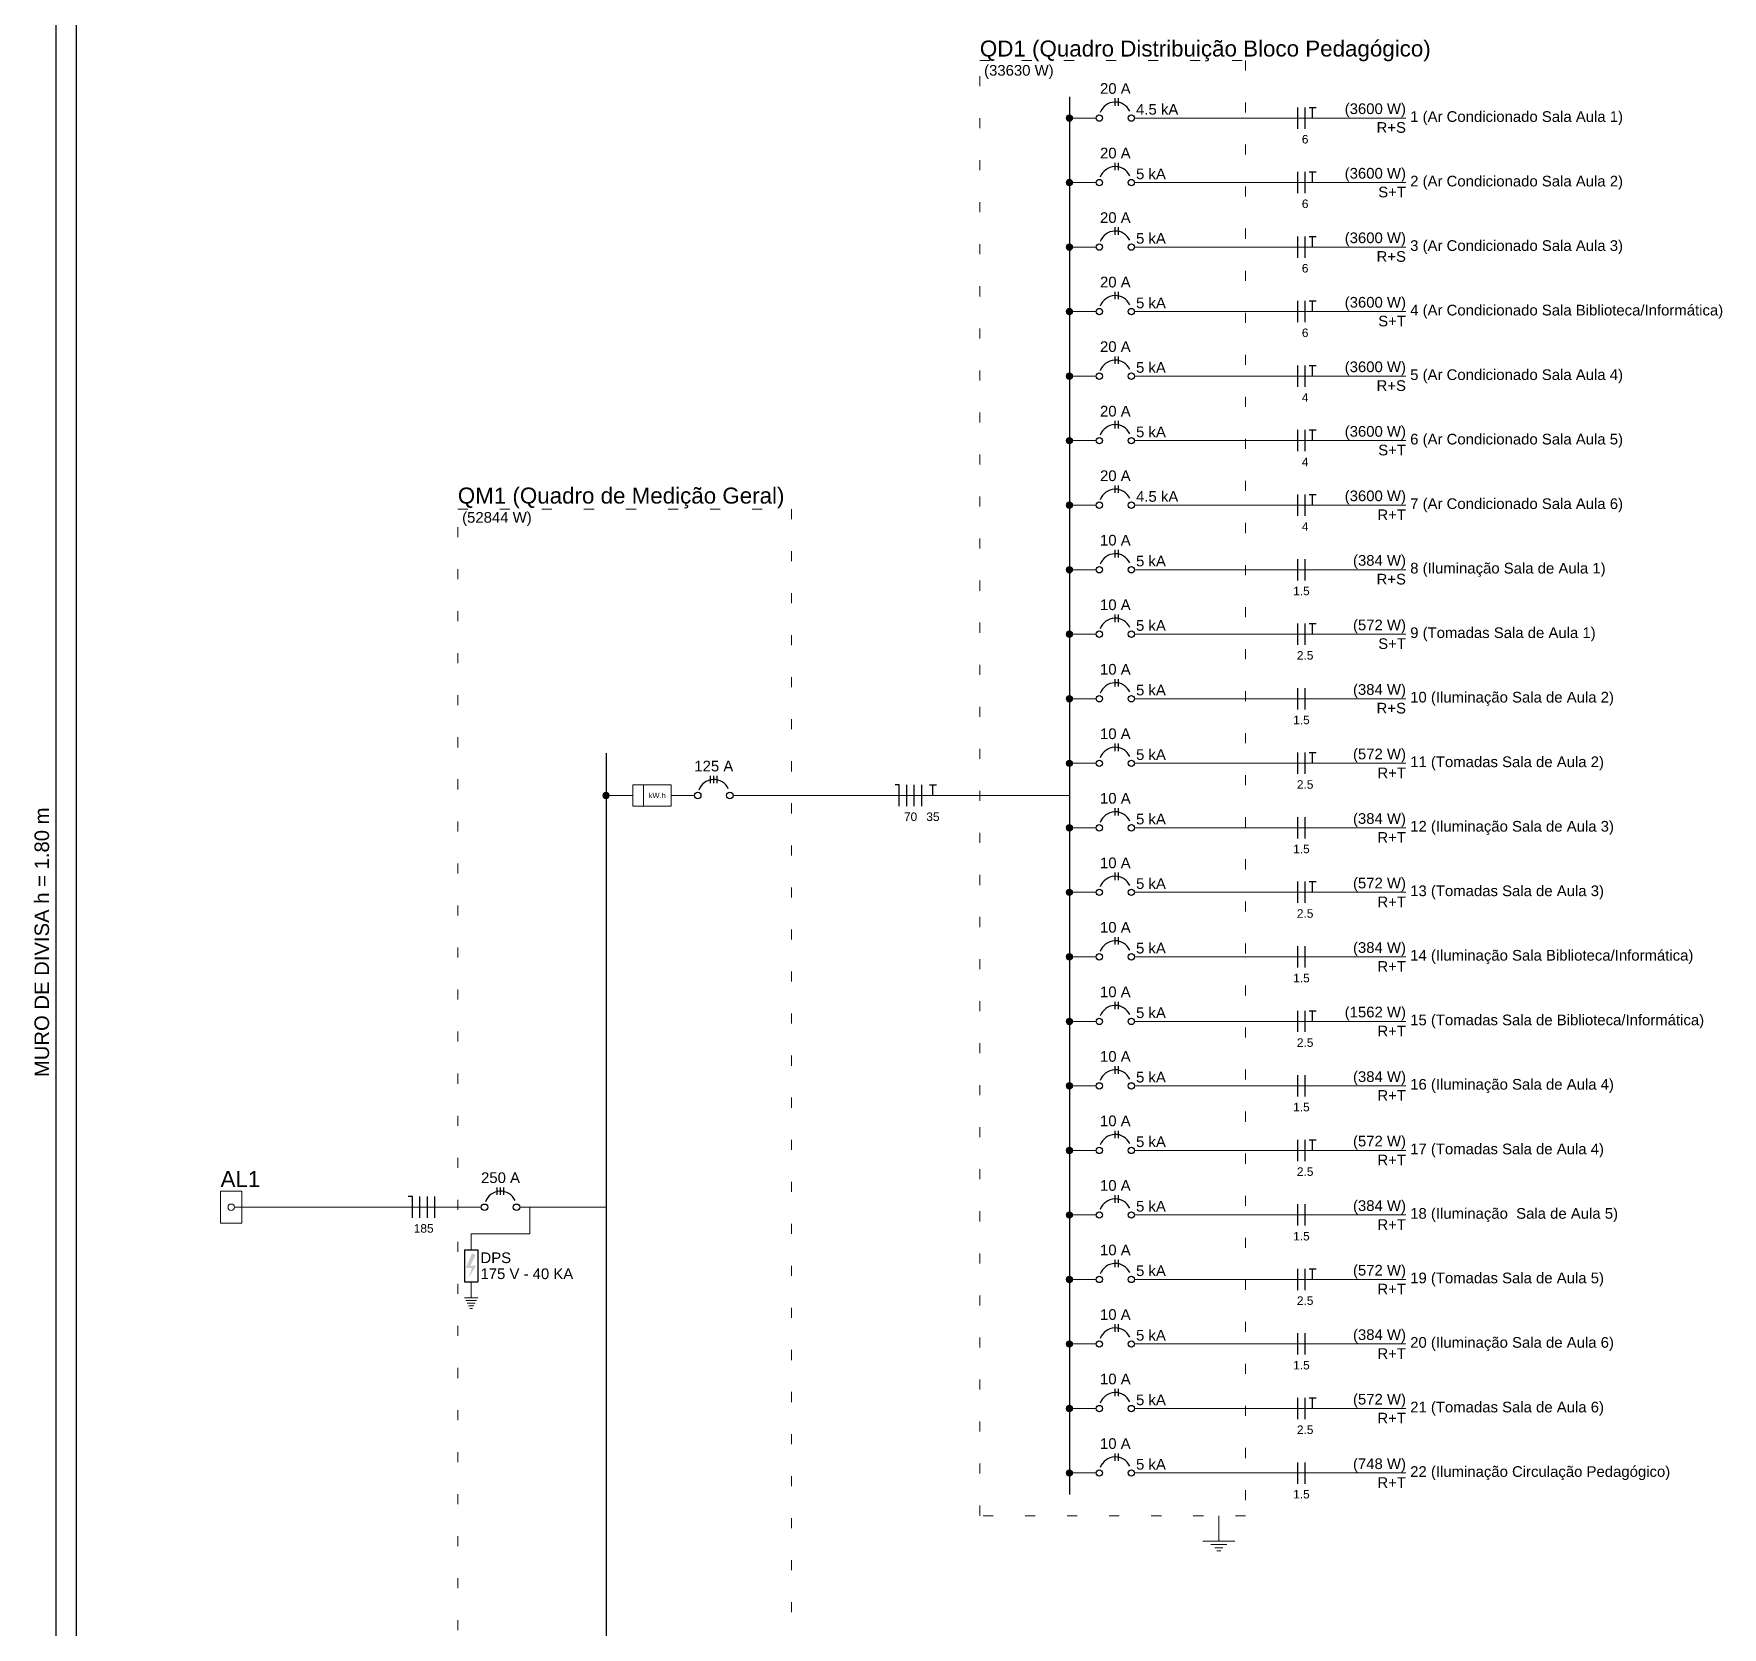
# Model space of a CAD drawing. Extents: x 175 to 700, y 53 to 250.
# Drawn here: x 324.92 to 341.69, y 192.4 to 208.22 of the extents above; entities that cross this region are included whole.
import ezdxf

# ---------------------------------------------------------------- set-up
doc = ezdxf.new("R2010")
doc.units = 0
doc.header["$LTSCALE"] = 2
doc.linetypes.add('DOT2', pattern=[3.175, 0, -3.175])
doc.layers.add('A-MURO', color=2, linetype='CONTINUOUS')
doc.layers.add('ARQ-TXT-1_075', color=2, linetype='CONTINUOUS')
for name, color, linetype, lineweight in [('DI-Barramento', 6, 'CONTINUOUS', 30), ('DI-Disjuntor', 1, 'CONTINUOUS', 30), ('DI-Fios', 3, 'CONTINUOUS', 30), ('DI-Linhas do diagrama', 9, 'CONTINUOUS', 20), ('DI-Pontilhado', 7, 'CONTINUOUS', 20), ('DI-Textos do diagrama', 7, 'CONTINUOUS', 20), ('DI-Título do diagrama', 3, 'CONTINUOUS', 30)]:
    doc.layers.add(name, color=color, linetype=linetype, lineweight=lineweight)
doc.styles.add('Arial', font='arial.ttf')
doc.styles.add('ESC-50-A20', font='arial.ttf', dxfattribs={"height": 0.1})

msp = doc.modelspace()

# ---------------------------------------------------------------- hatches: boundary and pattern name
at = {"layer": 'DI-Textos do diagrama', "linetype": 'Continuous'}
msp.add_hatch(color=256, dxfattribs=at).paths.add_polyline_path([(329.275, 196.111), (329.313, 196.095), (329.26, 195.99), (329.318, 195.99), (329.238, 195.863), (329.275, 195.965), (329.215, 195.965), (329.275, 196.111)])

# ---------------------------------------------------------------- linework, layer by layer
at = {"layer": 'A-MURO', "color": 251}
for p, q in [((325.148, 172.31), (325.148, 222.31)), ((325.348, 172.31), (325.348, 222.11))]:
    msp.add_line(p, q, dxfattribs=at)
at = {"layer": 'DI-Barramento', "linetype": 'Continuous'}
for p, q in [((335.208, 207.596), (335.208, 193.718)), ((330.607, 201.078), (330.607, 181.725))]:
    msp.add_line(p, q, dxfattribs=at)
at = {"layer": 'DI-Disjuntor', "linetype": 'Continuous'}
for p, q in [((335.664, 207.506), (335.664, 207.58)), ((335.696, 207.506), (335.696, 207.58)), ((335.664, 206.865), (335.664, 206.939)), ((335.696, 206.865), (335.696, 206.939)), ((335.664, 206.225), (335.664, 206.299)), ((335.696, 206.225), (335.696, 206.299)), ((335.664, 205.584), (335.664, 205.658)), ((335.696, 205.584), (335.696, 205.658)), ((335.664, 204.943), (335.664, 205.017)), ((335.696, 204.943), (335.696, 205.017)), ((335.664, 204.302), (335.664, 204.377)), ((335.696, 204.302), (335.696, 204.377)), ((335.664, 203.662), (335.664, 203.736)), ((335.696, 203.662), (335.696, 203.736)), ((335.664, 203.021), (335.664, 203.095)), ((335.696, 203.021), (335.696, 203.095)), ((335.664, 202.38), (335.664, 202.454)), ((335.696, 202.38), (335.696, 202.454)), ((335.664, 201.74), (335.664, 201.814)), ((335.696, 201.74), (335.696, 201.814)), ((335.664, 201.099), (335.664, 201.173)), ((335.696, 201.099), (335.696, 201.173)), ((331.645, 200.779), (331.645, 200.853)), ((331.677, 200.779), (331.677, 200.853)), ((331.709, 200.779), (331.709, 200.853)), ((335.664, 200.458), (335.664, 200.532)), ((335.696, 200.458), (335.696, 200.532)), ((335.664, 199.818), (335.664, 199.892)), ((335.696, 199.818), (335.696, 199.892)), ((335.664, 199.177), (335.664, 199.251)), ((335.696, 199.177), (335.696, 199.251)), ((335.664, 198.536), (335.664, 198.61)), ((335.696, 198.536), (335.696, 198.61)), ((335.664, 197.895), (335.664, 197.97)), ((335.696, 197.895), (335.696, 197.97)), ((335.664, 197.255), (335.664, 197.329)), ((335.696, 197.255), (335.696, 197.329)), ((329.527, 196.691), (329.527, 196.765)), ((329.559, 196.691), (329.559, 196.765)), ((329.591, 196.691), (329.591, 196.765)), ((335.664, 196.614), (335.664, 196.688)), ((335.696, 196.614), (335.696, 196.688)), ((329.201, 196.146), (329.334, 196.146)), ((329.201, 196.146), (329.201, 195.828)), ((329.334, 196.146), (329.334, 195.828)), ((335.664, 195.973), (335.664, 196.048)), ((335.696, 195.973), (335.696, 196.048)), ((329.201, 195.828), (329.334, 195.828)), ((335.664, 195.333), (335.664, 195.407)), ((335.696, 195.333), (335.696, 195.407)), ((335.664, 194.692), (335.664, 194.766)), ((335.696, 194.692), (335.696, 194.766)), ((335.664, 194.051), (335.664, 194.125)), ((335.696, 194.051), (335.696, 194.125))]:
    msp.add_line(p, q, dxfattribs=at)
for centre in [(335.505, 207.384), (335.823, 207.384), (335.505, 206.743), (335.823, 206.743), (335.505, 206.103), (335.823, 206.103), (335.505, 205.462), (335.823, 205.462), (335.505, 204.821), (335.823, 204.821), (335.505, 204.181), (335.823, 204.181), (335.505, 203.54), (335.823, 203.54), (335.505, 202.899), (335.823, 202.899), (335.505, 202.259), (335.823, 202.259), (335.505, 201.618), (335.823, 201.618), (335.505, 200.977), (335.823, 200.977), (331.518, 200.657), (331.836, 200.657), (335.505, 200.336), (335.823, 200.336), (335.505, 199.696), (335.823, 199.696), (335.505, 199.055), (335.823, 199.055), (335.505, 198.414), (335.823, 198.414), (335.505, 197.774), (335.823, 197.774), (335.505, 197.133), (335.823, 197.133), (329.4, 196.569), (329.718, 196.569), (335.505, 196.492), (335.823, 196.492), (335.505, 195.852), (335.823, 195.852), (335.505, 195.211), (335.823, 195.211), (335.505, 194.57), (335.823, 194.57), (335.505, 193.93), (335.823, 193.93)]:
    msp.add_circle(centre, 0.0318, dxfattribs=at)
for centre in [(335.664, 207.384), (335.664, 206.743), (335.664, 206.103), (335.664, 205.462), (335.664, 204.821), (335.664, 204.181), (335.664, 203.54), (335.664, 202.899), (335.664, 202.259), (335.664, 201.618), (335.664, 200.977), (331.677, 200.657), (335.664, 200.336), (335.664, 199.696), (335.664, 199.055), (335.664, 198.414), (335.664, 197.774), (335.664, 197.133), (329.559, 196.569), (335.664, 196.492), (335.664, 195.852), (335.664, 195.211), (335.664, 194.57), (335.664, 193.93)]:
    msp.add_arc(centre, 0.159, 25, 160, dxfattribs=at)
at = {"layer": 'DI-Fios', "linetype": 'Continuous'}
for p, q in [((337.475, 207.278), (337.475, 207.49)), ((337.549, 207.278), (337.549, 207.49)), ((337.589, 207.49), (337.657, 207.49)), ((337.623, 207.384), (337.623, 207.49)), ((337.475, 206.638), (337.475, 206.849)), ((337.549, 206.638), (337.549, 206.849)), ((337.589, 206.849), (337.657, 206.849)), ((337.623, 206.743), (337.623, 206.849)), ((337.475, 205.997), (337.475, 206.209)), ((337.549, 205.997), (337.549, 206.209)), ((337.589, 206.209), (337.657, 206.209)), ((337.623, 206.103), (337.623, 206.209)), ((337.475, 205.356), (337.475, 205.568)), ((337.549, 205.356), (337.549, 205.568)), ((337.589, 205.568), (337.657, 205.568)), ((337.623, 205.462), (337.623, 205.568)), ((337.475, 204.715), (337.475, 204.927)), ((337.549, 204.715), (337.549, 204.927)), ((337.589, 204.927), (337.657, 204.927)), ((337.623, 204.821), (337.623, 204.927)), ((337.475, 204.075), (337.475, 204.287)), ((337.549, 204.075), (337.549, 204.287)), ((337.589, 204.287), (337.657, 204.287)), ((337.623, 204.181), (337.623, 204.287)), ((337.475, 203.434), (337.475, 203.646)), ((337.549, 203.434), (337.549, 203.646)), ((337.589, 203.646), (337.657, 203.646)), ((337.623, 203.54), (337.623, 203.646)), ((337.475, 202.793), (337.475, 203.005)), ((337.549, 202.793), (337.549, 203.005)), ((337.475, 202.153), (337.475, 202.364)), ((337.549, 202.153), (337.549, 202.364)), ((337.589, 202.364), (337.657, 202.364)), ((337.623, 202.259), (337.623, 202.364)), ((337.475, 201.512), (337.475, 201.724)), ((337.549, 201.512), (337.549, 201.724)), ((337.475, 200.871), (337.475, 201.083)), ((337.549, 200.871), (337.549, 201.083)), ((337.589, 201.083), (337.657, 201.083)), ((337.623, 200.977), (337.623, 201.083)), ((333.519, 200.763), (333.477, 200.763)), ((333.519, 200.551), (333.519, 200.763)), ((333.594, 200.551), (333.594, 200.763)), ((333.668, 200.551), (333.668, 200.763)), ((333.742, 200.551), (333.742, 200.763)), ((333.819, 200.763), (333.887, 200.763)), ((333.853, 200.657), (333.853, 200.763)), ((337.475, 200.231), (337.475, 200.442)), ((337.549, 200.231), (337.549, 200.442)), ((337.475, 199.59), (337.475, 199.802)), ((337.549, 199.59), (337.549, 199.802)), ((337.589, 199.802), (337.657, 199.802)), ((337.623, 199.696), (337.623, 199.802)), ((337.475, 198.949), (337.475, 199.161)), ((337.549, 198.949), (337.549, 199.161)), ((337.475, 198.309), (337.475, 198.52)), ((337.549, 198.309), (337.549, 198.52)), ((337.589, 198.52), (337.657, 198.52)), ((337.623, 198.414), (337.623, 198.52)), ((337.475, 197.668), (337.475, 197.88)), ((337.549, 197.668), (337.549, 197.88)), ((337.475, 197.027), (337.475, 197.239)), ((337.549, 197.027), (337.549, 197.239)), ((337.589, 197.239), (337.657, 197.239)), ((337.623, 197.133), (337.623, 197.239)), ((328.685, 196.675), (328.643, 196.675)), ((328.685, 196.463), (328.685, 196.675)), ((328.759, 196.463), (328.759, 196.675)), ((328.833, 196.463), (328.833, 196.675)), ((328.907, 196.463), (328.907, 196.675)), ((337.475, 196.386), (337.475, 196.598)), ((337.549, 196.386), (337.549, 196.598)), ((337.475, 195.746), (337.475, 195.958)), ((337.549, 195.746), (337.549, 195.958)), ((337.589, 195.958), (337.657, 195.958)), ((337.623, 195.852), (337.623, 195.958)), ((337.475, 195.105), (337.475, 195.317)), ((337.549, 195.105), (337.549, 195.317)), ((337.475, 194.464), (337.475, 194.676)), ((337.549, 194.464), (337.549, 194.676)), ((337.589, 194.676), (337.657, 194.676)), ((337.623, 194.57), (337.623, 194.676)), ((337.475, 193.824), (337.475, 194.035)), ((337.549, 193.824), (337.549, 194.035))]:
    msp.add_line(p, q, dxfattribs=at)
at = {"layer": 'DI-Linhas do diagrama', "linetype": 'Continuous'}
for p, q in [((335.24, 207.384), (335.473, 207.384)), ((335.854, 207.384), (338.55, 207.384)), ((335.24, 206.743), (335.473, 206.743)), ((335.854, 206.743), (338.55, 206.743)), ((335.24, 206.103), (335.473, 206.103)), ((335.854, 206.103), (338.55, 206.103)), ((335.24, 205.462), (335.473, 205.462)), ((335.854, 205.462), (338.55, 205.462)), ((335.24, 204.821), (335.473, 204.821)), ((335.854, 204.821), (338.55, 204.821)), ((335.24, 204.181), (335.473, 204.181)), ((335.854, 204.181), (338.55, 204.181)), ((335.24, 203.54), (335.473, 203.54)), ((335.854, 203.54), (338.55, 203.54)), ((335.24, 202.899), (335.473, 202.899)), ((335.854, 202.899), (338.55, 202.899)), ((335.24, 202.259), (335.473, 202.259)), ((335.854, 202.259), (338.55, 202.259)), ((335.24, 201.618), (335.473, 201.618)), ((335.854, 201.618), (338.55, 201.618)), ((335.24, 200.977), (335.473, 200.977)), ((335.854, 200.977), (338.55, 200.977)), ((330.978, 200.551), (330.978, 200.763)), ((330.639, 200.657), (330.872, 200.657)), ((331.253, 200.657), (331.486, 200.657)), ((331.867, 200.657), (335.208, 200.657)), ((335.24, 200.336), (335.473, 200.336)), ((335.854, 200.336), (338.55, 200.336)), ((335.24, 199.696), (335.473, 199.696)), ((335.854, 199.696), (338.55, 199.696)), ((335.24, 199.055), (335.473, 199.055)), ((335.854, 199.055), (338.55, 199.055)), ((335.24, 198.414), (335.473, 198.414)), ((335.854, 198.414), (338.55, 198.414)), ((335.24, 197.774), (335.473, 197.774)), ((335.854, 197.774), (338.55, 197.774)), ((335.24, 197.133), (335.473, 197.133)), ((335.854, 197.133), (338.55, 197.133)), ((326.991, 196.728), (326.779, 196.728)), ((326.779, 196.728), (326.779, 196.41)), ((326.991, 196.41), (326.991, 196.728)), ((326.917, 196.569), (326.991, 196.569)), ((326.991, 196.569), (327.033, 196.569)), ((327.033, 196.569), (327.097, 196.569)), ((327.065, 196.569), (329.368, 196.569)), ((329.749, 196.569), (329.982, 196.569)), ((329.85, 196.569), (329.85, 196.304)), ((329.982, 196.569), (330.607, 196.569)), ((326.779, 196.41), (326.991, 196.41)), ((335.24, 196.492), (335.473, 196.492)), ((335.854, 196.492), (338.55, 196.492)), ((329.85, 196.304), (329.268, 196.304)), ((329.268, 196.304), (329.268, 196.146)), ((335.24, 195.852), (335.473, 195.852)), ((335.854, 195.852), (338.55, 195.852)), ((329.201, 195.669), (329.334, 195.669)), ((329.268, 195.828), (329.268, 195.669)), ((329.215, 195.643), (329.32, 195.643)), ((329.228, 195.616), (329.307, 195.616)), ((329.241, 195.59), (329.294, 195.59)), ((329.254, 195.563), (329.281, 195.563)), ((335.24, 195.211), (335.473, 195.211)), ((335.854, 195.211), (338.55, 195.211)), ((335.24, 194.57), (335.473, 194.57)), ((335.854, 194.57), (338.55, 194.57)), ((335.24, 193.93), (335.473, 193.93)), ((335.854, 193.93), (338.55, 193.93))]:
    msp.add_line(p, q, dxfattribs=at)
at = {"layer": 'DI-Linhas do diagrama', "linetype": 'Continuous', "const_width": 0.0318}
for points in [[(335.224, 207.384, 1), (335.192, 207.384, 1)], [(335.224, 206.743, 1), (335.192, 206.743, 1)], [(335.224, 206.103, 1), (335.192, 206.103, 1)], [(335.224, 205.462, 1), (335.192, 205.462, 1)], [(335.224, 204.821, 1), (335.192, 204.821, 1)], [(335.224, 204.181, 1), (335.192, 204.181, 1)], [(335.224, 203.54, 1), (335.192, 203.54, 1)], [(335.224, 202.899, 1), (335.192, 202.899, 1)], [(335.224, 202.259, 1), (335.192, 202.259, 1)], [(335.224, 201.618, 1), (335.192, 201.618, 1)], [(335.224, 200.977, 1), (335.192, 200.977, 1)], [(330.623, 200.657, 1), (330.591, 200.657, 1)], [(335.224, 200.336, 1), (335.192, 200.336, 1)], [(335.224, 199.696, 1), (335.192, 199.696, 1)], [(335.224, 199.055, 1), (335.192, 199.055, 1)], [(335.224, 198.414, 1), (335.192, 198.414, 1)], [(335.224, 197.774, 1), (335.192, 197.774, 1)], [(335.224, 197.133, 1), (335.192, 197.133, 1)], [(335.224, 196.492, 1), (335.192, 196.492, 1)], [(335.224, 195.852, 1), (335.192, 195.852, 1)], [(335.224, 195.211, 1), (335.192, 195.211, 1)], [(335.224, 194.57, 1), (335.192, 194.57, 1)], [(335.224, 193.93, 1), (335.192, 193.93, 1)]]:
    msp.add_lwpolyline(points, format="xyb", close=True, dxfattribs=at)
at = {"layer": 'DI-Linhas do diagrama', "linetype": 'Continuous'}
msp.add_lwpolyline([(330.872, 200.551), (330.872, 200.763), (331.253, 200.763), (331.253, 200.551), (330.872, 200.551)], close=True, dxfattribs=at)
for centre in [(335.208, 207.384), (335.208, 206.743), (335.208, 206.103), (335.208, 205.462), (335.208, 204.821), (335.208, 204.181), (335.208, 203.54), (335.208, 202.899), (335.208, 202.259), (335.208, 201.618), (335.208, 200.977), (330.607, 200.657), (335.208, 200.336), (335.208, 199.696), (335.208, 199.055), (335.208, 198.414), (335.208, 197.774), (335.208, 197.133), (326.885, 196.569), (335.208, 196.492), (335.208, 195.852), (335.208, 195.211), (335.208, 194.57), (335.208, 193.93)]:
    msp.add_circle(centre, 0.0318, dxfattribs=at)
at = {"layer": 'DI-Pontilhado', "linetype": 'DOT2', "ltscale": 0.05}
for points in [[(334.319, 193.506), (334.319, 207.956), (336.956, 207.956), (336.956, 193.506), (334.319, 193.506)], [(329.135, 181.513), (329.135, 203.502), (332.45, 203.502), (332.45, 181.513), (329.135, 181.513)]]:
    msp.add_lwpolyline(points, close=True, dxfattribs=at)
at = {"layer": 'DI-Textos do diagrama', "linetype": 'Continuous'}
for p, q in [((336.692, 193.506), (336.692, 193.252)), ((336.533, 193.252), (336.851, 193.252)), ((336.613, 193.22), (336.772, 193.22)), ((336.652, 193.188), (336.732, 193.188)), ((336.672, 193.156), (336.712, 193.156))]:
    msp.add_line(p, q, dxfattribs=at)

# ---------------------------------------------------------------- texts
at = {"layer": 'ARQ-TXT-1_075', "color": 251, "style": 'ESC-50-A20'}
msp.add_text('MURO DE DIVISA h = 1.80 m', height=0.144, rotation=90, dxfattribs=at).set_placement((325.076, 197.861))
at = {"layer": 'DI-Linhas do diagrama', "char_height": 0.1059, "attachment_point": 7, "line_spacing_factor": 0.798, "style": 'Arial'}
for s, insert, width in [('DPS', (329.36, 196.013), 0.38124), ('175 V - 40 KA', (329.36, 195.854), 1.65204)]:
    msp.add_mtext(s, dxfattribs=dict(at, insert=insert, width=width))
at = {"layer": 'DI-Textos do diagrama', "line_spacing_factor": 0.798, "style": 'Arial'}
for s, insert, char_height, width, attachment_point in [('(33630 W)', (334.361, 207.773), 0.1059, 1.14372, 7), ('20 A', (335.664, 207.623), 0.1059, 0.50832, 8), ('4.5 kA', (335.87, 207.416), 0.1059, 0.76248, 7), ('(3600 W)', (338.55, 207.392), 0.1059, 1.01664, 9), ('1 (Ar Condicionado Sala Aula 1)', (338.592, 207.314), 0.1059, 3.93948, 7), ('R+S', (338.55, 207.236), 0.1059, 0.38124, 9), ('20 A', (335.664, 206.982), 0.1059, 0.50832, 8), ('6', (337.549, 207.13), 0.0847, 0.10166, 8), ('(3600 W)', (338.55, 206.751), 0.1059, 1.01664, 9), ('5 kA', (335.87, 206.775), 0.1059, 0.50832, 7), ('2 (Ar Condicionado Sala Aula 2)', (338.592, 206.673), 0.1059, 3.93948, 7), ('6', (337.549, 206.489), 0.0847, 0.10166, 8), ('S+T', (338.55, 206.595), 0.1059, 0.38124, 9), ('20 A', (335.664, 206.341), 0.1059, 0.50832, 8), ('5 kA', (335.87, 206.135), 0.1059, 0.50832, 7), ('(3600 W)', (338.55, 206.11), 0.1059, 1.01664, 9), ('R+S', (338.55, 205.955), 0.1059, 0.38124, 9), ('3 (Ar Condicionado Sala Aula 3)', (338.592, 206.033), 0.1059, 3.93948, 7), ('6', (337.549, 205.849), 0.0847, 0.10166, 8), ('20 A', (335.664, 205.701), 0.1059, 0.50832, 8), ('5 kA', (335.87, 205.494), 0.1059, 0.50832, 7), ('(3600 W)', (338.55, 205.47), 0.1059, 1.01664, 9), ('S+T', (338.55, 205.314), 0.1059, 0.38124, 9), ('4 (Ar Condicionado Sala Biblioteca/Informática)', (338.592, 205.392), 0.1059, 5.97276, 7), ('6', (337.549, 205.208), 0.0847, 0.10166, 8), ('20 A', (335.664, 205.06), 0.1059, 0.50832, 8), ('5 kA', (335.87, 204.853), 0.1059, 0.50832, 7), ('(3600 W)', (338.55, 204.829), 0.1059, 1.01664, 9), ('5 (Ar Condicionado Sala Aula 4)', (338.592, 204.751), 0.1059, 3.93948, 7), ('R+S', (338.55, 204.673), 0.1059, 0.38124, 9), ('4', (337.549, 204.567), 0.0847, 0.10166, 8), ('20 A', (335.664, 204.419), 0.1059, 0.50832, 8), ('5 kA', (335.87, 204.213), 0.1059, 0.50832, 7), ('(3600 W)', (338.55, 204.188), 0.1059, 1.01664, 9), ('6 (Ar Condicionado Sala Aula 5)', (338.592, 204.111), 0.1059, 3.93948, 7), ('S+T', (338.55, 204.033), 0.1059, 0.38124, 9), ('20 A', (335.664, 203.778), 0.1059, 0.50832, 8), ('4', (337.549, 203.927), 0.0847, 0.10166, 8), ('4.5 kA', (335.87, 203.572), 0.1059, 0.76248, 7), ('(3600 W)', (338.55, 203.548), 0.1059, 1.01664, 9), ('7 (Ar Condicionado Sala Aula 6)', (338.592, 203.47), 0.1059, 3.93948, 7), ('(52844 W)', (329.178, 203.334), 0.1059, 1.14372, 7), ('R+T', (338.55, 203.392), 0.1059, 0.38124, 9), ('10 A', (335.664, 203.138), 0.1059, 0.50832, 8), ('4', (337.549, 203.286), 0.0847, 0.10166, 8), ('5 kA', (335.87, 202.931), 0.1059, 0.50832, 7), ('(384 W)', (338.55, 202.907), 0.1059, 0.88956, 9), ('8 (Iluminação Sala de Aula 1)', (338.592, 202.829), 0.1059, 3.68532, 7), ('1.5', (337.512, 202.645), 0.0847, 0.30499, 8), ('R+S', (338.55, 202.751), 0.1059, 0.38124, 9), ('10 A', (335.664, 202.497), 0.1059, 0.50832, 8), ('5 kA', (335.87, 202.291), 0.1059, 0.50832, 7), ('(572 W)', (338.55, 202.266), 0.1059, 0.88956, 9), ('S+T', (338.55, 202.111), 0.1059, 0.38124, 9), ('9 (Tomadas Sala de Aula 1)', (338.592, 202.189), 0.1059, 3.30408, 7), ('2.5', (337.549, 202.005), 0.0847, 0.30499, 8), ('10 A', (335.664, 201.856), 0.1059, 0.50832, 8), ('5 kA', (335.87, 201.65), 0.1059, 0.50832, 7), ('(384 W)', (338.55, 201.625), 0.1059, 0.88956, 9), ('R+S', (338.55, 201.47), 0.1059, 0.38124, 9), ('10 (Iluminação Sala de Aula 2)', (338.592, 201.548), 0.1059, 3.8124, 7), ('1.5', (337.512, 201.364), 0.0847, 0.30499, 8), ('10 A', (335.664, 201.216), 0.1059, 0.50832, 8), ('5 kA', (335.87, 201.009), 0.1059, 0.50832, 7), ('(572 W)', (338.55, 200.985), 0.1059, 0.88956, 9), ('11 (Tomadas Sala de Aula 2)', (338.592, 200.907), 0.1059, 3.43116, 7), ('125 A', (331.677, 200.895), 0.1059, 0.6354, 8), ('R+T', (338.55, 200.829), 0.1059, 0.38124, 9), ('2.5', (337.549, 200.723), 0.0847, 0.30499, 8), ('kW.h', (331.031, 200.631), 0.0529, 0.25416, 7), ('10 A', (335.664, 200.575), 0.1059, 0.50832, 8), ('70', (333.631, 200.403), 0.0847, 0.20333, 8), ('35', (333.853, 200.403), 0.0847, 0.20333, 8), ('5 kA', (335.87, 200.369), 0.1059, 0.50832, 7), ('(384 W)', (338.55, 200.344), 0.1059, 0.88956, 9), ('12 (Iluminação Sala de Aula 3)', (338.592, 200.266), 0.1059, 3.8124, 7), ('R+T', (338.55, 200.188), 0.1059, 0.38124, 9), ('10 A', (335.664, 199.934), 0.1059, 0.50832, 8), ('1.5', (337.512, 200.083), 0.0847, 0.30499, 8), ('5 kA', (335.87, 199.728), 0.1059, 0.50832, 7), ('(572 W)', (338.55, 199.703), 0.1059, 0.88956, 9), ('13 (Tomadas Sala de Aula 3)', (338.592, 199.626), 0.1059, 3.43116, 7), ('2.5', (337.549, 199.442), 0.0847, 0.30499, 8), ('R+T', (338.55, 199.548), 0.1059, 0.38124, 9), ('10 A', (335.664, 199.294), 0.1059, 0.50832, 8), ('5 kA', (335.87, 199.087), 0.1059, 0.50832, 7), ('(384 W)', (338.55, 199.063), 0.1059, 0.88956, 9), ('14 (Iluminação Sala Biblioteca/Informática)', (338.592, 198.985), 0.1059, 5.46444, 7), ('1.5', (337.512, 198.801), 0.0847, 0.30499, 8), ('R+T', (338.55, 198.907), 0.1059, 0.38124, 9), ('10 A', (335.664, 198.653), 0.1059, 0.50832, 8), ('5 kA', (335.87, 198.446), 0.1059, 0.50832, 7), ('(1562 W)', (338.55, 198.422), 0.1059, 1.01664, 9), ('R+T', (338.55, 198.266), 0.1059, 0.38124, 9), ('15 (Tomadas Sala de Biblioteca/Informática)', (338.592, 198.344), 0.1059, 5.46444, 7), ('2.5', (337.549, 198.16), 0.0847, 0.30499, 8), ('10 A', (335.664, 198.012), 0.1059, 0.50832, 8), ('5 kA', (335.87, 197.806), 0.1059, 0.50832, 7), ('(384 W)', (338.55, 197.781), 0.1059, 0.88956, 9), ('16 (Iluminação Sala de Aula 4)', (338.592, 197.704), 0.1059, 3.8124, 7), ('R+T', (338.55, 197.626), 0.1059, 0.38124, 9), ('1.5', (337.512, 197.52), 0.0847, 0.30499, 8), ('10 A', (335.664, 197.372), 0.1059, 0.50832, 8), ('5 kA', (335.87, 197.165), 0.1059, 0.50832, 7), ('(572 W)', (338.55, 197.141), 0.1059, 0.88956, 9), ('17 (Tomadas Sala de Aula 4)', (338.592, 197.063), 0.1059, 3.43116, 7), ('R+T', (338.55, 196.985), 0.1059, 0.38124, 9), ('250 A', (329.559, 196.808), 0.1059, 0.6354, 8), ('10 A', (335.664, 196.731), 0.1059, 0.50832, 8), ('2.5', (337.549, 196.879), 0.0847, 0.30499, 8), ('5 kA', (335.87, 196.524), 0.1059, 0.50832, 7), ('(384 W)', (338.55, 196.5), 0.1059, 0.88956, 9), ('18 (Iluminação  Sala de Aula 5)', (338.592, 196.422), 0.1059, 3.93948, 7), ('185', (328.796, 196.315), 0.0847, 0.30499, 8), ('R+T', (338.55, 196.344), 0.1059, 0.38124, 9), ('10 A', (335.664, 196.09), 0.1059, 0.50832, 8), ('1.5', (337.512, 196.238), 0.0847, 0.30499, 8), ('5 kA', (335.87, 195.884), 0.1059, 0.50832, 7), ('(572 W)', (338.55, 195.859), 0.1059, 0.88956, 9), ('19 (Tomadas Sala de Aula 5)', (338.592, 195.782), 0.1059, 3.43116, 7), ('2.5', (337.549, 195.598), 0.0847, 0.30499, 8), ('R+T', (338.55, 195.704), 0.1059, 0.38124, 9), ('10 A', (335.664, 195.449), 0.1059, 0.50832, 8), ('5 kA', (335.87, 195.243), 0.1059, 0.50832, 7), ('(384 W)', (338.55, 195.219), 0.1059, 0.88956, 9), ('R+T', (338.55, 195.063), 0.1059, 0.38124, 9), ('20 (Iluminação Sala de Aula 6)', (338.592, 195.141), 0.1059, 3.8124, 7), ('1.5', (337.512, 194.957), 0.0847, 0.30499, 8), ('10 A', (335.664, 194.809), 0.1059, 0.50832, 8), ('5 kA', (335.87, 194.602), 0.1059, 0.50832, 7), ('(572 W)', (338.55, 194.578), 0.1059, 0.88956, 9), ('R+T', (338.55, 194.422), 0.1059, 0.38124, 9), ('21 (Tomadas Sala de Aula 6)', (338.592, 194.5), 0.1059, 3.43116, 7), ('2.5', (337.549, 194.316), 0.0847, 0.30499, 8), ('10 A', (335.664, 194.168), 0.1059, 0.50832, 8), ('5 kA', (335.87, 193.962), 0.1059, 0.50832, 7), ('(748 W)', (338.55, 193.937), 0.1059, 0.88956, 9), ('22 (Iluminação Circulação Pedagógico)', (338.592, 193.859), 0.1059, 4.70196, 7), ('R+T', (338.55, 193.782), 0.1059, 0.38124, 9), ('1.5', (337.512, 193.676), 0.0847, 0.30499, 8)]:
    msp.add_mtext(s, dxfattribs=dict(at, insert=insert, char_height=char_height, width=width, attachment_point=attachment_point))
at = {"layer": 'DI-Título do diagrama', "attachment_point": 7, "line_spacing_factor": 0.798, "style": 'Arial'}
for s, insert, char_height, width in [('QD1 (Quadro Distribuição Bloco Pedagógico)', (334.319, 207.946), 0.15885, 8.00604), ('QM1 (Quadro de Medição Geral)', (329.135, 203.507), 0.15885, 5.52798), ('AL1', (326.779, 196.77), 0.1588, 0.57186)]:
    msp.add_mtext(s, dxfattribs=dict(at, insert=insert, char_height=char_height, width=width))

doc.saveas('drawing.dxf')
